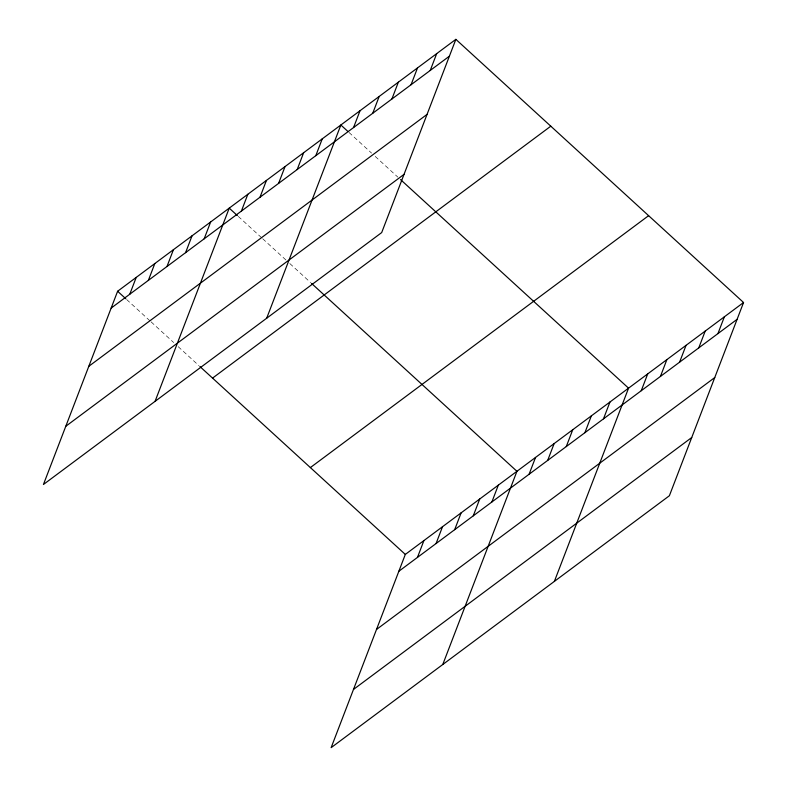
<?xml version="1.0" encoding="UTF-8"?>
<svg xmlns="http://www.w3.org/2000/svg" width="787" height="787" viewBox="0 0 787 787"><rect width="100%" height="100%" fill="white"/><g stroke="black" fill="none" stroke-linecap="round" stroke-linejoin="round"><path stroke-width="0.59" stroke-dasharray="3.94 2.95" d="M348.995 132.442L371.602 153.121M375.212 156.426L397.819 177.105M238.274 216.405L261.786 237.91M262.691 238.736L286.202 260.241M289.823 263.547L310.619 282.572M126.658 299.532L150.169 321.037M151.074 321.863L173.681 342.542M178.196 346.673L198.993 365.699"/><path stroke-width="1.18" d="M455.86 39.35L117.617 291.259L43.442 484.487L381.685 232.578L455.86 39.35L743.558 302.513L669.383 495.741L331.14 747.65L405.315 554.422L743.558 302.513M129.766 294.24L136.22 277.408M148.369 280.379L154.823 263.556M166.972 266.527L173.425 249.695M185.575 252.666L192.028 235.844M204.177 238.815L210.631 221.983M155.059 401.36L229.233 208.132L237.379 215.579M241.383 211.103L247.836 194.281M259.985 197.252L266.439 180.42M278.588 183.391L285.042 166.569M297.191 169.539L303.644 152.708M315.794 155.688L322.247 138.856M266.685 318.223L340.86 125.005L348.09 131.616M353.56 127.553L360.023 110.721M372.733 113.279L379.186 96.447M391.896 99.005L398.36 82.173M411.06 84.73L417.523 67.898M430.233 70.456L436.687 53.624M417.464 557.393L423.918 540.571M436.067 543.542L442.52 526.71M454.67 529.681L461.123 512.858M473.272 515.829L479.726 498.997M491.875 501.978L498.328 485.146M442.766 664.523L516.941 471.295L311.514 283.399M529.08 474.266L535.544 457.434M547.683 460.405L554.146 443.583M566.286 446.554L572.749 429.722M584.889 432.702L591.352 415.87M603.491 418.841L609.955 402.019M554.382 581.386L628.557 388.158L400.534 179.584M641.257 390.716L647.721 373.884M660.431 376.442L666.884 359.61M679.594 362.168L686.057 345.336M698.758 347.884L705.221 331.061M717.931 333.609L724.384 316.787M111.154 308.091L449.397 56.182M88.813 366.299L427.046 114.39M65.793 426.279L404.026 174.37M212.559 378.104L550.792 126.195M310.373 467.576L648.616 215.668M398.861 571.254L737.094 319.335M376.511 629.462L714.753 377.553M353.491 689.442L691.724 437.523M117.617 291.259L125.753 298.706M199.898 366.526L405.315 554.422"/></g></svg>
